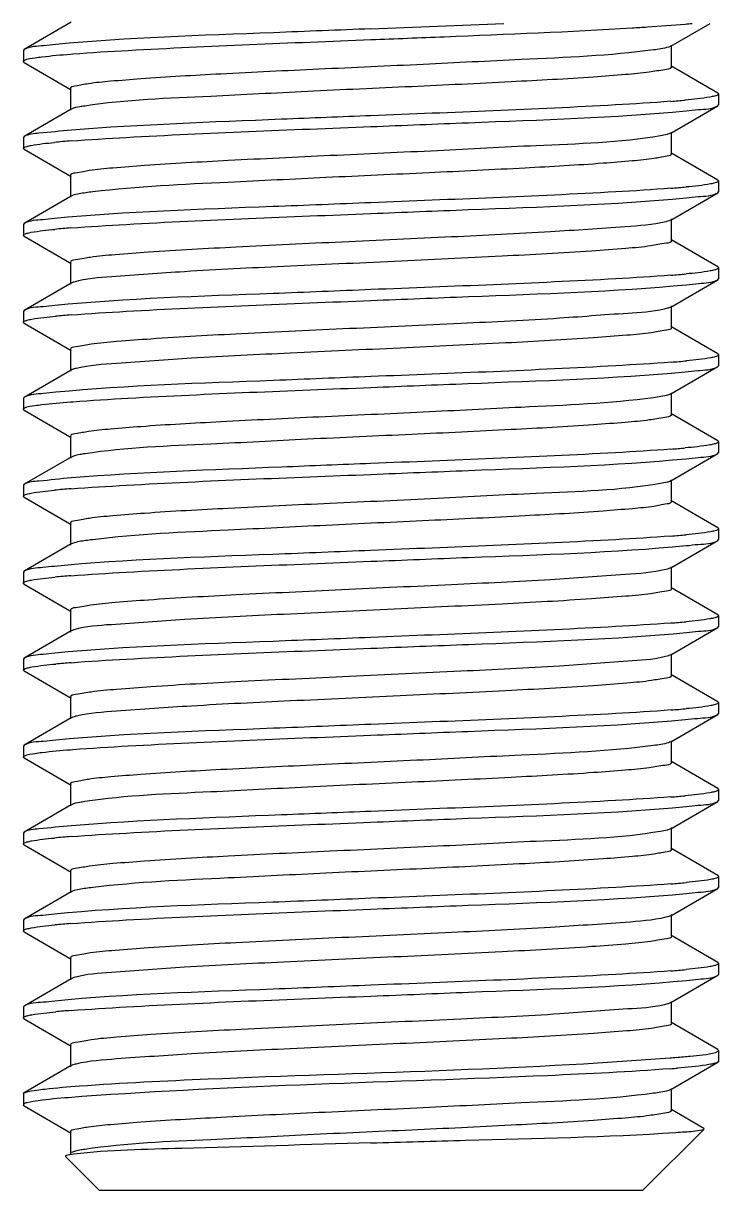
# Model space of a CAD drawing. Extents: x 4995099 to 5303443, y 4627657 to 4889583.
# Drawn here: x 5045908 to 5046086, y 4772511 to 4772809.6 of the extents above; entities that cross this region are included whole.
import ezdxf

# ---------------------------------------------------------------- set-up
doc = ezdxf.new("R2010")
doc.units = 0
doc.header["$LTSCALE"] = 1000
doc.header["$MEASUREMENT"] = 0
doc.layers.get('0').update_dxf_attribs({"color": 4, "linetype": 'CONTINUOUS'})

msp = doc.modelspace()

# ---------------------------------------------------------------- linework, layer by layer
at = {"linetype": 'Continuous'}
for p, q in [((5045920.33, 4772809.9), (5045908.26, 4772802.91)), ((5046073.72, 4772803.78), (5046083.81, 4772809.62)), ((5045908.26, 4772802.91), (5045908.05, 4772802.67)), ((5045908.05, 4772802.67), (5045908.05, 4772799.89)), ((5046073.96, 4772798.5), (5046073.96, 4772804.06)), ((5045908.26, 4772799.64), (5045908.05, 4772799.89)), ((5045908.26, 4772799.64), (5045920.33, 4772792.65)), ((5045920.1, 4772801.75), (5045920.73, 4772801.8)), ((5046085.79, 4772791.79), (5046073.72, 4772798.78)), ((5045920.09, 4772792.94), (5045920.09, 4772787.37)), ((5046085.79, 4772791.79), (5046086, 4772791.54)), ((5046086, 4772791.55), (5046086, 4772788.76)), ((5045920.33, 4772787.66), (5045908.26, 4772780.67)), ((5046073.72, 4772781.53), (5046085.79, 4772788.52)), ((5046085.79, 4772788.52), (5046086, 4772788.77)), ((5046073.96, 4772776.25), (5046073.96, 4772781.81)), ((5045908.26, 4772780.67), (5045908.05, 4772780.42)), ((5045908.05, 4772780.42), (5045908.05, 4772777.64)), ((5045908.26, 4772777.4), (5045908.05, 4772777.64)), ((5045908.26, 4772777.4), (5045920.33, 4772770.41)), ((5046085.79, 4772769.54), (5046073.72, 4772776.53)), ((5045920.09, 4772770.69), (5045920.09, 4772765.13)), ((5046085.79, 4772769.54), (5046086, 4772769.3)), ((5046086, 4772769.3), (5046086, 4772766.52)), ((5046073.72, 4772759.29), (5046085.79, 4772766.28)), ((5046085.79, 4772766.28), (5046086, 4772766.52)), ((5045920.33, 4772765.41), (5045908.26, 4772758.42)), ((5045920.67, 4772765.57), (5045920.33, 4772765.41)), ((5045908.26, 4772758.42), (5045908.05, 4772758.18)), ((5045908.05, 4772758.18), (5045908.05, 4772755.4)), ((5046073.96, 4772754.01), (5046073.96, 4772759.57)), ((5045908.26, 4772755.16), (5045908.05, 4772755.4)), ((5045908.26, 4772755.16), (5045920.33, 4772748.17)), ((5046085.79, 4772747.3), (5046073.72, 4772754.29)), ((5045920.09, 4772748.45), (5045920.09, 4772742.89)), ((5046085.79, 4772747.3), (5046086, 4772747.06)), ((5046086, 4772747.06), (5046086, 4772744.28)), ((5045920.33, 4772743.17), (5045908.26, 4772736.18)), ((5046073.72, 4772737.04), (5046085.79, 4772744.03)), ((5046085.79, 4772744.03), (5046086, 4772744.28)), ((5046073.72, 4772737.04), (5046073.28, 4772736.85)), ((5046073.96, 4772731.77), (5046073.96, 4772737.33)), ((5045908.26, 4772736.18), (5045908.05, 4772735.94)), ((5045908.05, 4772735.94), (5045908.05, 4772733.16)), ((5045908.26, 4772732.91), (5045908.05, 4772733.16)), ((5045908.26, 4772732.91), (5045920.33, 4772725.92)), ((5046085.79, 4772725.06), (5046073.72, 4772732.05)), ((5045920.09, 4772726.2), (5045920.09, 4772720.64)), ((5046085.79, 4772725.06), (5046086, 4772724.82)), ((5046086, 4772724.81), (5046086, 4772722.03)), ((5046073.72, 4772714.8), (5046085.79, 4772721.79)), ((5046085.79, 4772721.79), (5046086, 4772722.03)), ((5045920.33, 4772720.92), (5045908.26, 4772713.94)), ((5045908.26, 4772713.94), (5045908.05, 4772713.69)), ((5045908.05, 4772713.69), (5045908.05, 4772710.91)), ((5045920.1, 4772712.78), (5045920.73, 4772712.82)), ((5046073.96, 4772709.52), (5046073.96, 4772715.08)), ((5045908.26, 4772710.67), (5045908.05, 4772710.91)), ((5045908.26, 4772710.67), (5045920.33, 4772703.68)), ((5046085.79, 4772702.81), (5046073.72, 4772709.8)), ((5045920.09, 4772703.96), (5045920.09, 4772698.4)), ((5046085.79, 4772702.81), (5046086, 4772702.57)), ((5046086, 4772702.57), (5046086, 4772699.79)), ((5045920.33, 4772698.68), (5045908.26, 4772691.69)), ((5046073.72, 4772692.56), (5046085.79, 4772699.55)), ((5046085.79, 4772699.55), (5046086, 4772699.79)), ((5045908.26, 4772691.69), (5045908.05, 4772691.45)), ((5046073.96, 4772687.28), (5046073.96, 4772692.84)), ((5045908.05, 4772691.45), (5045908.05, 4772688.67)), ((5045908.26, 4772688.42), (5045908.05, 4772688.67)), ((5045908.26, 4772688.42), (5045920.33, 4772681.44)), ((5046085.79, 4772680.57), (5046073.72, 4772687.56)), ((5045920.09, 4772681.72), (5045920.09, 4772676.16)), ((5046085.79, 4772680.57), (5046086, 4772680.33)), ((5046086, 4772680.33), (5046086, 4772677.55)), ((5045920.67, 4772676.59), (5045920.33, 4772676.44)), ((5046073.72, 4772670.31), (5046085.79, 4772677.3)), ((5046085.79, 4772677.3), (5046086, 4772677.54)), ((5045920.33, 4772676.44), (5045908.26, 4772669.45)), ((5046073.96, 4772665.03), (5046073.96, 4772670.59)), ((5045908.26, 4772669.45), (5045908.05, 4772669.2)), ((5045908.05, 4772669.2), (5045908.05, 4772666.42)), ((5045908.26, 4772666.18), (5045908.05, 4772666.42)), ((5045908.26, 4772666.18), (5045920.33, 4772659.19)), ((5046085.79, 4772658.33), (5046073.72, 4772665.32)), ((5045920.09, 4772659.47), (5045920.09, 4772653.91)), ((5046085.79, 4772658.33), (5046086, 4772658.08)), ((5046086, 4772658.08), (5046086, 4772655.3)), ((5045920.33, 4772654.19), (5045908.26, 4772647.2)), ((5046073.72, 4772648.07), (5046085.79, 4772655.06)), ((5046085.79, 4772655.06), (5046086, 4772655.3)), ((5045908.26, 4772647.2), (5045908.05, 4772646.96)), ((5045908.05, 4772646.96), (5045908.05, 4772644.18)), ((5046073.72, 4772648.07), (5046073.28, 4772647.88)), ((5046073.96, 4772642.79), (5046073.96, 4772648.35)), ((5045908.26, 4772643.94), (5045908.05, 4772644.18)), ((5045908.26, 4772643.94), (5045920.33, 4772636.95)), ((5046085.79, 4772636.08), (5046073.72, 4772643.07)), ((5045920.09, 4772637.23), (5045920.09, 4772631.67)), ((5046085.79, 4772636.08), (5046086, 4772635.84)), ((5046086, 4772635.84), (5046086, 4772633.06)), ((5045920.33, 4772631.95), (5045908.26, 4772624.96)), ((5046073.72, 4772625.83), (5046085.79, 4772632.82)), ((5046085.79, 4772632.82), (5046086, 4772633.06)), ((5046073.96, 4772620.55), (5046073.96, 4772626.11)), ((5045908.26, 4772624.96), (5045908.05, 4772624.72)), ((5045908.05, 4772624.72), (5045908.05, 4772621.94)), ((5045920.1, 4772623.8), (5045920.73, 4772623.85)), ((5045908.26, 4772621.69), (5045908.05, 4772621.94)), ((5045908.26, 4772621.69), (5045920.33, 4772614.7)), ((5046085.79, 4772613.84), (5046073.72, 4772620.83)), ((5045920.09, 4772614.99), (5045920.09, 4772609.42)), ((5046085.79, 4772613.84), (5046086, 4772613.59)), ((5046086, 4772613.6), (5046086, 4772610.81)), ((5045920.33, 4772609.71), (5045908.26, 4772602.72)), ((5046073.72, 4772603.58), (5046085.79, 4772610.57)), ((5046085.79, 4772610.57), (5046086, 4772610.82)), ((5045908.26, 4772602.72), (5045908.05, 4772602.47)), ((5045908.05, 4772602.47), (5045908.05, 4772599.69)), ((5046073.96, 4772598.3), (5046073.96, 4772603.86)), ((5045908.26, 4772599.45), (5045908.05, 4772599.69)), ((5045908.26, 4772599.45), (5045920.33, 4772592.46)), ((5046085.79, 4772591.6), (5046073.72, 4772598.58)), ((5045920.09, 4772592.74), (5045920.09, 4772587.18)), ((5046085.79, 4772591.6), (5046086, 4772591.35)), ((5046086, 4772591.35), (5046086, 4772588.57)), ((5045920.33, 4772587.46), (5045908.26, 4772580.47)), ((5045920.67, 4772587.62), (5045920.33, 4772587.46)), ((5046073.72, 4772581.34), (5046085.79, 4772588.33)), ((5046085.79, 4772588.33), (5046086, 4772588.57)), ((5046073.96, 4772576.06), (5046073.96, 4772581.62)), ((5045908.26, 4772580.47), (5045908.05, 4772580.23)), ((5045908.05, 4772580.23), (5045908.05, 4772577.45)), ((5045908.26, 4772577.21), (5045908.05, 4772577.45)), ((5045908.26, 4772577.21), (5045920.33, 4772570.22)), ((5046085.79, 4772569.35), (5046073.72, 4772576.34)), ((5045920.09, 4772570.5), (5045920.09, 4772564.94)), ((5046085.79, 4772569.35), (5046086, 4772569.11)), ((5046086, 4772569.11), (5046086, 4772566.33)), ((5046073.72, 4772559.09), (5046085.79, 4772566.08)), ((5046085.79, 4772566.08), (5046086, 4772566.33)), ((5045920.33, 4772565.22), (5045908.26, 4772558.23)), ((5045908.26, 4772558.23), (5045908.05, 4772557.99)), ((5045908.05, 4772557.99), (5045908.05, 4772555.21)), ((5046073.72, 4772559.09), (5046073.28, 4772558.9)), ((5046073.96, 4772553.82), (5046073.96, 4772559.38)), ((5045908.26, 4772554.96), (5045908.05, 4772555.21)), ((5045908.26, 4772554.96), (5045920.33, 4772547.97)), ((5046085.79, 4772547.11), (5046073.72, 4772554.1)), ((5045920.09, 4772548.25), (5045920.09, 4772542.69)), ((5046085.18, 4772546.38), (5046085.5, 4772546.49)), ((5046086, 4772546.86), (5046085.79, 4772547.11)), ((5046086, 4772546.86), (5046086, 4772544.08)), ((5045920.33, 4772542.98), (5045908.26, 4772535.99)), ((5046073.72, 4772536.85), (5046085.79, 4772543.84)), ((5046086, 4772544.08), (5046085.79, 4772543.84)), ((5046073.96, 4772531.57), (5046073.96, 4772537.13)), ((5045908.05, 4772535.74), (5045908.26, 4772535.99)), ((5045908.05, 4772535.74), (5045908.05, 4772532.96)), ((5045908.26, 4772532.72), (5045908.05, 4772532.96)), ((5045908.26, 4772532.72), (5045920.33, 4772525.73)), ((5046082.24, 4772526.92), (5046073.72, 4772531.85)), ((5045920.09, 4772526.01), (5045920.09, 4772520.45)), ((5046066.54, 4772511), (5046082.3, 4772526.76)), ((5046082.3, 4772526.76), (5046082.24, 4772526.92)), ((5045918.87, 4772519.88), (5045918.8, 4772519.71)), ((5045927.51, 4772511), (5045918.8, 4772519.71)), ((5045920.95, 4772520.3), (5045919.84, 4772520.14)), ((5046066.54, 4772511), (5045927.51, 4772511))]:
    msp.add_line(p, q, dxfattribs=at)
for centre, radius, start, end in [((5045589.06, 4783217.56), 10417.32, 272.244383, 272.431717), ((5046062.23, 4772973.58), 164.84, 275.2933, 275.9146), ((5046053.69, 4773047.29), 258.41, 274.4595, 275.2732), ((5045939.17, 4772536.21), 244.05, 94.4466, 95.4486), ((5046054.19, 4773018.98), 252.32, 274.4571, 275.3431), ((5045939.31, 4772512.17), 245.85, 94.4521, 95.4224), ((5046054.14, 4772997.32), 252.9, 274.4572, 275.3373), ((5046071.6, 4772741.71), 5.14, 287.9093, 289.0439), ((5045939.81, 4772484.06), 251.73, 94.4567, 95.3502), ((5045924.31, 4772709.71), 11.95, 103.4604, 104.3304), ((5046054.43, 4772971.73), 249.54, 274.4562, 275.3757), ((5046053.69, 4772958.32), 258.41, 274.4595, 275.2732), ((5045939.17, 4772447.23), 244.05, 94.4466, 95.4486), ((5046054.19, 4772930.01), 252.32, 274.4571, 275.3431), ((5045939.31, 4772423.19), 245.85, 94.4521, 95.4224), ((5046054.14, 4772908.35), 252.9, 274.4572, 275.3373), ((5046071.6, 4772652.74), 5.14, 287.9093, 289.0439), ((5045939.81, 4772395.08), 251.73, 94.4567, 95.3502), ((5045924.31, 4772620.74), 11.95, 103.4604, 104.3304), ((5046054.43, 4772882.75), 249.54, 274.4562, 275.3757), ((5046053.69, 4772869.34), 258.41, 274.4595, 275.2732), ((5045939.17, 4772358.26), 244.05, 94.4466, 95.4486), ((5046054.19, 4772841.03), 252.32, 274.4571, 275.3431), ((5045939.31, 4772334.22), 245.85, 94.4521, 95.4224), ((5046054.14, 4772819.37), 252.9, 274.4572, 275.3373), ((5046071.6, 4772563.76), 5.14, 287.9093, 289.0439), ((5045939.81, 4772306.11), 251.73, 94.4567, 95.3502), ((5045924.31, 4772531.76), 11.95, 103.4604, 104.3304), ((5046049.4, 4772855.15), 311.12, 274.453, 274.76), ((5046050.01, 4772844.8), 303.53, 274.4686, 274.814)]:
    msp.add_arc(centre, radius, start, end, dxfattribs=at)
for points, knots in [([(5045997.02, 4772808.23), (5045988.72, 4772807.9), (5045961.81, 4772806.75), (5045934.87, 4772805.96), (5045916.34, 4772804.21)], [0, 0, 0, 0, 0.308784, 1, 1, 1, 1]), ([(5045997.02, 4772805.45), (5046003.28, 4772805.7), (5046025.56, 4772806.59), (5046047.85, 4772807.49), (5046063.87, 4772808.46)], [0, 0, 0, 0, 0.280557, 1, 1, 1, 1]), ([(5046063.87, 4772808.46), (5046065.17, 4772808.54), (5046069.7, 4772808.82), (5046074.22, 4772809.14), (5046077.43, 4772809.44)], [0, 0, 0, 0, 0.288917, 1, 1, 1, 1]), ([(5045920.73, 4772801.8), (5045925.45, 4772802.16), (5045950.87, 4772803.69), (5045976.32, 4772804.62), (5045997.02, 4772805.45)], [0, 0, 0, 0, 0.186017, 1, 1, 1, 1]), ([(5045916.34, 4772804.21), (5045915.3, 4772804.11), (5045912.64, 4772803.73), (5045909.73, 4772803.76), (5045908.26, 4772802.91)], [0, 0, 0, 0, 0.379378, 1, 1, 1, 1]), ([(5046069.32, 4772802.82), (5046058.12, 4772801.31), (5046038.4, 4772800.55), (5046009.86, 4772799.05), (5045984.19, 4772797.92), (5045960.14, 4772796.75), (5045942.25, 4772795.77), (5045931.17, 4772794.86), (5045925.2, 4772794.34), (5045922.37, 4772793.7), (5045920.09, 4772793.38), (5045920.09, 4772792.94)], [0, 0, 0, 0, 0.226556, 0.394464, 0.573122, 0.741029, 0.877994, 0.929534, 0.967621, 0.99116, 1, 1, 1, 1]), ([(5046073.72, 4772803.78), (5046073.53, 4772803.67), (5046072.1, 4772803.17), (5046070.6, 4772802.99), (5046069.32, 4772802.82)], [0, 0, 0, 0, 0.140461, 1, 1, 1, 1]), ([(5045908.05, 4772799.89), (5045908.05, 4772799.99), (5045909.09, 4772800.74), (5045910.14, 4772800.67), (5045911.12, 4772800.82)], [0, 0, 0, 0, 0.092798, 1, 1, 1, 1]), ([(5045911.12, 4772800.82), (5045911.68, 4772800.91), (5045914.67, 4772801.3), (5045917.67, 4772801.56), (5045920.1, 4772801.75)], [0, 0, 0, 0, 0.190958, 1, 1, 1, 1]), ([(5046073.9, 4772798.36), (5046073.52, 4772797.9), (5046071.36, 4772797.66), (5046067.61, 4772796.94), (5046061.43, 4772796.45), (5046049.7, 4772795.53), (5046031.43, 4772794.56), (5046007.02, 4772793.37), (5045981.38, 4772792.26), (5045953.5, 4772790.73), (5045934.42, 4772790.08), (5045923.76, 4772788.47)], [0, 0, 0, 0, 0.011937, 0.038615, 0.07957, 0.133598, 0.274096, 0.443272, 0.620779, 0.785256, 1, 1, 1, 1]), ([(5046073.96, 4772798.5), (5046073.96, 4772798.47), (5046073.95, 4772798.42), (5046073.92, 4772798.38), (5046073.9, 4772798.36)], [0, 0, 0, 0, 0.463467, 1, 1, 1, 1]), ([(5046084.95, 4772791), (5046084.55, 4772790.9), (5046082.07, 4772790.41), (5046079.54, 4772790.17), (5046077.43, 4772789.98)], [0, 0, 0, 0, 0.163149, 1, 1, 1, 1]), ([(5046086, 4772791.54), (5046086, 4772791.42), (5046085.57, 4772791.16), (5046085.22, 4772791.07), (5046084.95, 4772791)], [0, 0, 0, 0, 0.312916, 1, 1, 1, 1]), ([(5045923.76, 4772788.47), (5045923.35, 4772788.41), (5045922.2, 4772788.2), (5045920.99, 4772788.04), (5045920.34, 4772787.66)], [0, 0, 0, 0, 0.353551, 1, 1, 1, 1]), ([(5046073.78, 4772789.67), (5046069.06, 4772789.3), (5046043.49, 4772787.75), (5046017.89, 4772786.81), (5045997.02, 4772785.98)], [0, 0, 0, 0, 0.184619, 1, 1, 1, 1]), ([(5045997.02, 4772783.2), (5046005.33, 4772783.53), (5046032.22, 4772784.68), (5046059.16, 4772785.48), (5046077.69, 4772787.22)], [0, 0, 0, 0, 0.308711, 1, 1, 1, 1]), ([(5046077.69, 4772787.22), (5046078.72, 4772787.32), (5046081.4, 4772787.7), (5046084.32, 4772787.67), (5046085.79, 4772788.52)], [0, 0, 0, 0, 0.379419, 1, 1, 1, 1]), ([(5045997.02, 4772785.98), (5045989.41, 4772785.68), (5045963.85, 4772784.63), (5045938.27, 4772783.71), (5045920.36, 4772782.31)], [0, 0, 0, 0, 0.297814, 1, 1, 1, 1]), ([(5045920.36, 4772782.31), (5045917.58, 4772782.09), (5045913.64, 4772781.54), (5045909.38, 4772781.31), (5045908.26, 4772780.67)], [0, 0, 0, 0, 0.683777, 1, 1, 1, 1]), ([(5045920.24, 4772779.52), (5045924.96, 4772779.89), (5045950.54, 4772781.44), (5045976.15, 4772782.37), (5045997.02, 4772783.2)], [0, 0, 0, 0, 0.184504, 1, 1, 1, 1]), ([(5046073.72, 4772781.53), (5046073.43, 4772781.37), (5046072.56, 4772781.12), (5046071.69, 4772780.95), (5046071.14, 4772780.85)], [0, 0, 0, 0, 0.374139, 1, 1, 1, 1]), ([(5045908.05, 4772777.64), (5045908.05, 4772777.76), (5045908.41, 4772778), (5045908.72, 4772778.08), (5045908.96, 4772778.15)], [0, 0, 0, 0, 0.319044, 1, 1, 1, 1]), ([(5045908.96, 4772778.15), (5045909.32, 4772778.25), (5045911.65, 4772778.73), (5045914.01, 4772778.96), (5045915.99, 4772779.15)], [0, 0, 0, 0, 0.160861, 1, 1, 1, 1]), ([(5046071.14, 4772780.85), (5046060.65, 4772779.05), (5046041.48, 4772778.55), (5046013.33, 4772776.94), (5045987.04, 4772775.82), (5045962.1, 4772774.6), (5045943.4, 4772773.6), (5045931.78, 4772772.67), (5045925.48, 4772772.15), (5045922.51, 4772771.47), (5045920.09, 4772771.15), (5045920.09, 4772770.69)], [0, 0, 0, 0, 0.210773, 0.377666, 0.558838, 0.731273, 0.873076, 0.926648, 0.966309, 0.990838, 1, 1, 1, 1]), ([(5046073.96, 4772776.25), (5046073.96, 4772775.82), (5046071.75, 4772775.49), (5046068.98, 4772774.87), (5046063.18, 4772774.35), (5046052.37, 4772773.46), (5046034.88, 4772772.49), (5046011.29, 4772771.33), (5045985.95, 4772770.21), (5045957.27, 4772768.74), (5045937.32, 4772767.9), (5045925.8, 4772766.5)], [0, 0, 0, 0, 0.008683, 0.031763, 0.069103, 0.119686, 0.254361, 0.420111, 0.597552, 0.765912, 1, 1, 1, 1]), ([(5046086, 4772769.3), (5046086, 4772769.19), (5046085.63, 4772768.94), (5046085.32, 4772768.86), (5046085.09, 4772768.79)], [0, 0, 0, 0, 0.318137, 1, 1, 1, 1]), ([(5045925.8, 4772766.5), (5045925.21, 4772766.43), (5045923.5, 4772766.19), (5045921.74, 4772765.97), (5045920.67, 4772765.57)], [0, 0, 0, 0, 0.341642, 1, 1, 1, 1]), ([(5046073.8, 4772767.43), (5046069.09, 4772767.05), (5046043.51, 4772765.51), (5046017.9, 4772764.57), (5045997.02, 4772763.74)], [0, 0, 0, 0, 0.184538, 1, 1, 1, 1]), ([(5046077.67, 4772764.98), (5046078.71, 4772765.07), (5046081.39, 4772765.45), (5046084.32, 4772765.42), (5046085.79, 4772766.28)], [0, 0, 0, 0, 0.379512, 1, 1, 1, 1]), ([(5046085.09, 4772768.79), (5046084.71, 4772768.69), (5046082.26, 4772768.19), (5046079.77, 4772767.96), (5046077.69, 4772767.76)], [0, 0, 0, 0, 0.159502, 1, 1, 1, 1]), ([(5045997.02, 4772763.74), (5045988.65, 4772763.41), (5045961.63, 4772762.25), (5045934.57, 4772761.48), (5045915.99, 4772759.69)], [0, 0, 0, 0, 0.309919, 1, 1, 1, 1]), ([(5045997.02, 4772760.96), (5046005.33, 4772761.29), (5046032.21, 4772762.44), (5046059.14, 4772763.23), (5046077.67, 4772764.98)], [0, 0, 0, 0, 0.308641, 1, 1, 1, 1]), ([(5045920.23, 4772757.27), (5045924.94, 4772757.64), (5045950.53, 4772759.19), (5045976.14, 4772760.13), (5045997.02, 4772760.96)], [0, 0, 0, 0, 0.184493, 1, 1, 1, 1]), ([(5045915.99, 4772759.69), (5045915.01, 4772759.59), (5045912.45, 4772759.23), (5045909.67, 4772759.24), (5045908.26, 4772758.42)], [0, 0, 0, 0, 0.378482, 1, 1, 1, 1]), ([(5046072.52, 4772758.88), (5046069.12, 4772758.07), (5046059.19, 4772757.38), (5046040.94, 4772756.06), (5046016.73, 4772754.92), (5045989.9, 4772753.69), (5045964.08, 4772752.46), (5045944.59, 4772751.44), (5045932.4, 4772750.47), (5045925.77, 4772749.95), (5045922.64, 4772749.24), (5045920.09, 4772748.93), (5045920.09, 4772748.45)], [0, 0, 0, 0, 0.068576, 0.194029, 0.359725, 0.543506, 0.720761, 0.867753, 0.923531, 0.964877, 0.99049, 1, 1, 1, 1]), ([(5046073.72, 4772759.29), (5046073.57, 4772759.2), (5046073.17, 4772759.05), (5046072.76, 4772758.94), (5046072.52, 4772758.88)], [0, 0, 0, 0, 0.406881, 1, 1, 1, 1]), ([(5045908.05, 4772755.4), (5045908.05, 4772755.51), (5045908.42, 4772755.76), (5045908.73, 4772755.84), (5045908.96, 4772755.91)], [0, 0, 0, 0, 0.318595, 1, 1, 1, 1]), ([(5045908.96, 4772755.91), (5045909.33, 4772756.01), (5045911.69, 4772756.49), (5045914.08, 4772756.72), (5045916.08, 4772756.91)], [0, 0, 0, 0, 0.160696, 1, 1, 1, 1]), ([(5046073.96, 4772754.01), (5046073.96, 4772753.51), (5046071.34, 4772753.21), (5046068.13, 4772752.49), (5046061.34, 4772751.96), (5046048.87, 4772750.98), (5046028.97, 4772749.94), (5046002.73, 4772748.71), (5045975.64, 4772747.44), (5045951.46, 4772746.35), (5045933.67, 4772744.91), (5045924.1, 4772744.36), (5045921.01, 4772743.44)], [0, 0, 0, 0, 0.009703, 0.035887, 0.07813, 0.135078, 0.284815, 0.464601, 0.649729, 0.81476, 0.937049, 1, 1, 1, 1]), ([(5046084.98, 4772746.52), (5046084.59, 4772746.42), (5046082.17, 4772745.94), (5046079.72, 4772745.71), (5046077.67, 4772745.51)], [0, 0, 0, 0, 0.163341, 1, 1, 1, 1]), ([(5046086, 4772747.06), (5046086, 4772746.93), (5046085.58, 4772746.68), (5046085.24, 4772746.59), (5046084.98, 4772746.52)], [0, 0, 0, 0, 0.314295, 1, 1, 1, 1]), ([(5045921.01, 4772743.44), (5045920.88, 4772743.4), (5045920.65, 4772743.32), (5045920.42, 4772743.22), (5045920.33, 4772743.17)], [0, 0, 0, 0, 0.569522, 1, 1, 1, 1]), ([(5046073.8, 4772745.18), (5046069.09, 4772744.81), (5046043.51, 4772743.26), (5046017.9, 4772742.33), (5045997.02, 4772741.5)], [0, 0, 0, 0, 0.184553, 1, 1, 1, 1]), ([(5045997.02, 4772738.72), (5046005.35, 4772739.05), (5046032.28, 4772740.2), (5046059.26, 4772740.99), (5046077.8, 4772742.75)], [0, 0, 0, 0, 0.309073, 1, 1, 1, 1]), ([(5046077.8, 4772742.75), (5046078.82, 4772742.84), (5046081.46, 4772743.21), (5046084.34, 4772743.19), (5046085.79, 4772744.03)], [0, 0, 0, 0, 0.379133, 1, 1, 1, 1]), ([(5045997.02, 4772741.5), (5045988.67, 4772741.16), (5045961.68, 4772740.01), (5045934.65, 4772739.23), (5045916.08, 4772737.45)], [0, 0, 0, 0, 0.309586, 1, 1, 1, 1]), ([(5045916.08, 4772737.45), (5045915.09, 4772737.36), (5045912.5, 4772736.99), (5045909.68, 4772737), (5045908.26, 4772736.18)], [0, 0, 0, 0, 0.378727, 1, 1, 1, 1]), ([(5046073.18, 4772736.82), (5046070.2, 4772735.86), (5046060.75, 4772735.36), (5046043.12, 4772733.88), (5046018.95, 4772732.8), (5045991.79, 4772731.52), (5045965.41, 4772730.29), (5045945.38, 4772729.24), (5045932.81, 4772728.26), (5045925.96, 4772727.73), (5045922.74, 4772727), (5045920.09, 4772726.7), (5045920.09, 4772726.2)], [0, 0, 0, 0, 0.061098, 0.182334, 0.347135, 0.532706, 0.713328, 0.863975, 0.921317, 0.963856, 0.990226, 1, 1, 1, 1]), ([(5045920.25, 4772735.03), (5045924.96, 4772735.4), (5045950.54, 4772736.95), (5045976.15, 4772737.89), (5045997.02, 4772738.72)], [0, 0, 0, 0, 0.184541, 1, 1, 1, 1]), ([(5045908.05, 4772733.16), (5045908.05, 4772733.28), (5045908.45, 4772733.53), (5045908.78, 4772733.62), (5045909.04, 4772733.68)], [0, 0, 0, 0, 0.315177, 1, 1, 1, 1]), ([(5045909.04, 4772733.68), (5045909.42, 4772733.79), (5045911.83, 4772734.27), (5045914.29, 4772734.5), (5045916.34, 4772734.7)], [0, 0, 0, 0, 0.16229, 1, 1, 1, 1]), ([(5046073.96, 4772731.77), (5046073.96, 4772731.28), (5046071.4, 4772730.97), (5046068.28, 4772730.27), (5046061.65, 4772729.74), (5046049.46, 4772728.78), (5046029.96, 4772727.75), (5046004.14, 4772726.53), (5045977.3, 4772725.29), (5045953.09, 4772724.16), (5045934.84, 4772722.83), (5045924.92, 4772722.14), (5045921.53, 4772721.33)], [0, 0, 0, 0, 0.009517, 0.035128, 0.076492, 0.132277, 0.279305, 0.456588, 0.640385, 0.806077, 0.931494, 1, 1, 1, 1]), ([(5046085.11, 4772724.31), (5046084.74, 4772724.21), (5046082.32, 4772723.71), (5046079.87, 4772723.48), (5046077.8, 4772723.28)], [0, 0, 0, 0, 0.159053, 1, 1, 1, 1]), ([(5046086, 4772724.82), (5046086, 4772724.7), (5046085.65, 4772724.46), (5046085.34, 4772724.38), (5046085.11, 4772724.31)], [0, 0, 0, 0, 0.319254, 1, 1, 1, 1]), ([(5046073.81, 4772722.94), (5046069.1, 4772722.57), (5046043.52, 4772721.02), (5046017.91, 4772720.08), (5045997.02, 4772719.25)], [0, 0, 0, 0, 0.184509, 1, 1, 1, 1]), ([(5046077.43, 4772720.47), (5046078.5, 4772720.57), (5046081.26, 4772720.95), (5046084.27, 4772720.91), (5046085.79, 4772721.79)], [0, 0, 0, 0, 0.380051, 1, 1, 1, 1]), ([(5045997.02, 4772719.25), (5045988.72, 4772718.92), (5045961.81, 4772717.78), (5045934.87, 4772716.98), (5045916.34, 4772715.23)], [0, 0, 0, 0, 0.308784, 1, 1, 1, 1]), ([(5045921.35, 4772721.28), (5045921.15, 4772721.23), (5045920.8, 4772721.13), (5045920.46, 4772721), (5045920.33, 4772720.92)], [0, 0, 0, 0, 0.585672, 1, 1, 1, 1]), ([(5045997.02, 4772716.47), (5046005.28, 4772716.8), (5046032.09, 4772717.94), (5046058.94, 4772718.75), (5046077.43, 4772720.47)], [0, 0, 0, 0, 0.307895, 1, 1, 1, 1]), ([(5045920.73, 4772712.82), (5045925.45, 4772713.19), (5045950.87, 4772714.71), (5045976.32, 4772715.65), (5045997.02, 4772716.47)], [0, 0, 0, 0, 0.186017, 1, 1, 1, 1]), ([(5045916.34, 4772715.23), (5045915.3, 4772715.13), (5045912.64, 4772714.76), (5045909.73, 4772714.79), (5045908.26, 4772713.94)], [0, 0, 0, 0, 0.379378, 1, 1, 1, 1]), ([(5045911.12, 4772711.84), (5045911.68, 4772711.93), (5045914.67, 4772712.33), (5045917.67, 4772712.58), (5045920.1, 4772712.78)], [0, 0, 0, 0, 0.190958, 1, 1, 1, 1]), ([(5046069.32, 4772713.85), (5046058.12, 4772712.34), (5046038.4, 4772711.58), (5046009.86, 4772710.08), (5045984.19, 4772708.95), (5045960.14, 4772707.77), (5045942.25, 4772706.79), (5045931.17, 4772705.88), (5045925.2, 4772705.37), (5045922.37, 4772704.73), (5045920.09, 4772704.4), (5045920.09, 4772703.96)], [0, 0, 0, 0, 0.226556, 0.394464, 0.573122, 0.741029, 0.877994, 0.929534, 0.967621, 0.99116, 1, 1, 1, 1]), ([(5046073.72, 4772714.8), (5046073.53, 4772714.7), (5046072.1, 4772714.2), (5046070.6, 4772714.02), (5046069.32, 4772713.85)], [0, 0, 0, 0, 0.140461, 1, 1, 1, 1]), ([(5045908.05, 4772710.91), (5045908.05, 4772711.01), (5045909.09, 4772711.76), (5045910.14, 4772711.69), (5045911.12, 4772711.84)], [0, 0, 0, 0, 0.092798, 1, 1, 1, 1]), ([(5046073.9, 4772709.38), (5046073.52, 4772708.93), (5046071.36, 4772708.68), (5046067.61, 4772707.97), (5046061.43, 4772707.47), (5046049.7, 4772706.56), (5046031.43, 4772705.58), (5046007.02, 4772704.4), (5045981.38, 4772703.29), (5045953.5, 4772701.76), (5045934.42, 4772701.11), (5045923.76, 4772699.5)], [0, 0, 0, 0, 0.011937, 0.038615, 0.07957, 0.133598, 0.274096, 0.443272, 0.620779, 0.785256, 1, 1, 1, 1]), ([(5046073.96, 4772709.52), (5046073.96, 4772709.5), (5046073.95, 4772709.45), (5046073.92, 4772709.4), (5046073.9, 4772709.38)], [0, 0, 0, 0, 0.463467, 1, 1, 1, 1]), ([(5046073.78, 4772700.69), (5046069.06, 4772700.32), (5046043.49, 4772698.78), (5046017.89, 4772697.84), (5045997.02, 4772697.01)], [0, 0, 0, 0, 0.184619, 1, 1, 1, 1]), ([(5046084.95, 4772702.03), (5046084.55, 4772701.92), (5046082.07, 4772701.44), (5046079.54, 4772701.2), (5046077.43, 4772701)], [0, 0, 0, 0, 0.163149, 1, 1, 1, 1]), ([(5046086, 4772702.57), (5046086, 4772702.44), (5046085.57, 4772702.18), (5046085.22, 4772702.1), (5046084.95, 4772702.03)], [0, 0, 0, 0, 0.312916, 1, 1, 1, 1]), ([(5045923.76, 4772699.5), (5045923.35, 4772699.44), (5045922.2, 4772699.23), (5045920.99, 4772699.06), (5045920.34, 4772698.68)], [0, 0, 0, 0, 0.353551, 1, 1, 1, 1]), ([(5045997.02, 4772694.23), (5046005.33, 4772694.56), (5046032.22, 4772695.71), (5046059.16, 4772696.5), (5046077.69, 4772698.25)], [0, 0, 0, 0, 0.308711, 1, 1, 1, 1]), ([(5046077.69, 4772698.25), (5046078.72, 4772698.34), (5046081.4, 4772698.72), (5046084.32, 4772698.69), (5046085.79, 4772699.55)], [0, 0, 0, 0, 0.379419, 1, 1, 1, 1]), ([(5045997.02, 4772697.01), (5045989.41, 4772696.71), (5045963.85, 4772695.65), (5045938.27, 4772694.74), (5045920.36, 4772693.33)], [0, 0, 0, 0, 0.297814, 1, 1, 1, 1]), ([(5045920.36, 4772693.33), (5045917.58, 4772693.12), (5045913.64, 4772692.57), (5045909.38, 4772692.34), (5045908.26, 4772691.69)], [0, 0, 0, 0, 0.683777, 1, 1, 1, 1]), ([(5046071.14, 4772691.88), (5046060.65, 4772690.08), (5046041.48, 4772689.58), (5046013.33, 4772687.97), (5045987.04, 4772686.84), (5045962.1, 4772685.63), (5045943.4, 4772684.63), (5045931.78, 4772683.69), (5045925.48, 4772683.17), (5045922.51, 4772682.5), (5045920.09, 4772682.18), (5045920.09, 4772681.72)], [0, 0, 0, 0, 0.210773, 0.377666, 0.558838, 0.731273, 0.873076, 0.926648, 0.966309, 0.990838, 1, 1, 1, 1]), ([(5045920.24, 4772690.54), (5045924.96, 4772690.91), (5045950.54, 4772692.46), (5045976.15, 4772693.4), (5045997.02, 4772694.23)], [0, 0, 0, 0, 0.184504, 1, 1, 1, 1]), ([(5046073.72, 4772692.56), (5046073.43, 4772692.39), (5046072.56, 4772692.15), (5046071.69, 4772691.97), (5046071.14, 4772691.88)], [0, 0, 0, 0, 0.374139, 1, 1, 1, 1]), ([(5045908.05, 4772688.67), (5045908.05, 4772688.78), (5045908.41, 4772689.03), (5045908.72, 4772689.11), (5045908.96, 4772689.17)], [0, 0, 0, 0, 0.319044, 1, 1, 1, 1]), ([(5045908.96, 4772689.17), (5045909.32, 4772689.28), (5045911.65, 4772689.76), (5045914.01, 4772689.98), (5045915.99, 4772690.18)], [0, 0, 0, 0, 0.160861, 1, 1, 1, 1]), ([(5046073.96, 4772687.28), (5046073.96, 4772686.85), (5046071.75, 4772686.51), (5046068.98, 4772685.89), (5046063.18, 4772685.38), (5046052.37, 4772684.49), (5046034.88, 4772683.52), (5046011.29, 4772682.36), (5045985.95, 4772681.24), (5045957.27, 4772679.77), (5045937.32, 4772678.93), (5045925.8, 4772677.53)], [0, 0, 0, 0, 0.008683, 0.031763, 0.069103, 0.119686, 0.254361, 0.420111, 0.597552, 0.765912, 1, 1, 1, 1]), ([(5046085.09, 4772679.82), (5046084.71, 4772679.71), (5046082.26, 4772679.21), (5046079.77, 4772678.98), (5046077.69, 4772678.78)], [0, 0, 0, 0, 0.159502, 1, 1, 1, 1]), ([(5046086, 4772680.33), (5046086, 4772680.21), (5046085.63, 4772679.97), (5046085.32, 4772679.88), (5046085.09, 4772679.82)], [0, 0, 0, 0, 0.318137, 1, 1, 1, 1]), ([(5045925.8, 4772677.53), (5045925.21, 4772677.46), (5045923.5, 4772677.22), (5045921.74, 4772676.99), (5045920.67, 4772676.59)], [0, 0, 0, 0, 0.341642, 1, 1, 1, 1]), ([(5046073.8, 4772678.45), (5046069.09, 4772678.08), (5046043.51, 4772676.53), (5046017.9, 4772675.6), (5045997.02, 4772674.77)], [0, 0, 0, 0, 0.184538, 1, 1, 1, 1]), ([(5046077.67, 4772676), (5046078.71, 4772676.1), (5046081.39, 4772676.48), (5046084.32, 4772676.45), (5046085.79, 4772677.3)], [0, 0, 0, 0, 0.379512, 1, 1, 1, 1]), ([(5045997.02, 4772674.77), (5045988.65, 4772674.43), (5045961.63, 4772673.28), (5045934.57, 4772672.5), (5045915.99, 4772670.71)], [0, 0, 0, 0, 0.309919, 1, 1, 1, 1]), ([(5045997.02, 4772671.99), (5046005.33, 4772672.32), (5046032.21, 4772673.46), (5046059.14, 4772674.26), (5046077.67, 4772676)], [0, 0, 0, 0, 0.308641, 1, 1, 1, 1]), ([(5045915.99, 4772670.71), (5045915.01, 4772670.62), (5045912.45, 4772670.25), (5045909.67, 4772670.26), (5045908.26, 4772669.45)], [0, 0, 0, 0, 0.378482, 1, 1, 1, 1]), ([(5045920.23, 4772668.3), (5045924.94, 4772668.67), (5045950.53, 4772670.22), (5045976.14, 4772671.15), (5045997.02, 4772671.99)], [0, 0, 0, 0, 0.184493, 1, 1, 1, 1]), ([(5045908.96, 4772666.93), (5045909.33, 4772667.04), (5045911.69, 4772667.52), (5045914.08, 4772667.75), (5045916.08, 4772667.94)], [0, 0, 0, 0, 0.160696, 1, 1, 1, 1]), ([(5046072.52, 4772669.91), (5046069.12, 4772669.1), (5046059.19, 4772668.4), (5046040.94, 4772667.08), (5046016.73, 4772665.95), (5045989.9, 4772664.71), (5045964.08, 4772663.49), (5045944.59, 4772662.46), (5045932.4, 4772661.5), (5045925.77, 4772660.97), (5045922.64, 4772660.26), (5045920.09, 4772659.96), (5045920.09, 4772659.47)], [0, 0, 0, 0, 0.068576, 0.194029, 0.359725, 0.543506, 0.720761, 0.867753, 0.923531, 0.964877, 0.99049, 1, 1, 1, 1]), ([(5046073.72, 4772670.31), (5046073.57, 4772670.23), (5046073.17, 4772670.08), (5046072.76, 4772669.97), (5046072.52, 4772669.91)], [0, 0, 0, 0, 0.406881, 1, 1, 1, 1]), ([(5045908.05, 4772666.42), (5045908.05, 4772666.54), (5045908.42, 4772666.78), (5045908.73, 4772666.87), (5045908.96, 4772666.93)], [0, 0, 0, 0, 0.318595, 1, 1, 1, 1]), ([(5046073.96, 4772665.03), (5046073.96, 4772664.54), (5046071.34, 4772664.24), (5046068.13, 4772663.51), (5046061.34, 4772662.98), (5046048.87, 4772662.01), (5046028.97, 4772660.97), (5046002.73, 4772659.73), (5045975.64, 4772658.47), (5045951.46, 4772657.37), (5045933.67, 4772655.94), (5045924.1, 4772655.38), (5045921.01, 4772654.46)], [0, 0, 0, 0, 0.009703, 0.035887, 0.07813, 0.135078, 0.284815, 0.464601, 0.649729, 0.81476, 0.937049, 1, 1, 1, 1]), ([(5046073.8, 4772656.21), (5046069.09, 4772655.84), (5046043.51, 4772654.29), (5046017.9, 4772653.35), (5045997.02, 4772652.52)], [0, 0, 0, 0, 0.184553, 1, 1, 1, 1]), ([(5046084.98, 4772657.55), (5046084.59, 4772657.44), (5046082.17, 4772656.97), (5046079.72, 4772656.73), (5046077.67, 4772656.54)], [0, 0, 0, 0, 0.163341, 1, 1, 1, 1]), ([(5046086, 4772658.08), (5046086, 4772657.96), (5046085.58, 4772657.7), (5046085.24, 4772657.61), (5046084.98, 4772657.55)], [0, 0, 0, 0, 0.314295, 1, 1, 1, 1]), ([(5045921.01, 4772654.46), (5045920.88, 4772654.42), (5045920.65, 4772654.35), (5045920.42, 4772654.25), (5045920.33, 4772654.19)], [0, 0, 0, 0, 0.569522, 1, 1, 1, 1]), ([(5045997.02, 4772649.74), (5046005.35, 4772650.07), (5046032.28, 4772651.22), (5046059.26, 4772652.01), (5046077.8, 4772653.77)], [0, 0, 0, 0, 0.309073, 1, 1, 1, 1]), ([(5046077.8, 4772653.77), (5046078.82, 4772653.87), (5046081.46, 4772654.24), (5046084.34, 4772654.22), (5046085.79, 4772655.06)], [0, 0, 0, 0, 0.379133, 1, 1, 1, 1]), ([(5045997.02, 4772652.52), (5045988.67, 4772652.19), (5045961.68, 4772651.04), (5045934.65, 4772650.26), (5045916.08, 4772648.48)], [0, 0, 0, 0, 0.309586, 1, 1, 1, 1]), ([(5045920.25, 4772646.06), (5045924.96, 4772646.43), (5045950.54, 4772647.97), (5045976.15, 4772648.91), (5045997.02, 4772649.74)], [0, 0, 0, 0, 0.184541, 1, 1, 1, 1]), ([(5045916.08, 4772648.48), (5045915.09, 4772648.38), (5045912.5, 4772648.02), (5045909.68, 4772648.03), (5045908.26, 4772647.2)], [0, 0, 0, 0, 0.378727, 1, 1, 1, 1]), ([(5046073.18, 4772647.85), (5046070.2, 4772646.88), (5046060.75, 4772646.39), (5046043.12, 4772644.9), (5046018.95, 4772643.83), (5045991.79, 4772642.55), (5045965.41, 4772641.31), (5045945.38, 4772640.27), (5045932.81, 4772639.29), (5045925.96, 4772638.76), (5045922.74, 4772638.03), (5045920.09, 4772637.73), (5045920.09, 4772637.23)], [0, 0, 0, 0, 0.061098, 0.182334, 0.347135, 0.532706, 0.713328, 0.863975, 0.921317, 0.963856, 0.990226, 1, 1, 1, 1]), ([(5045908.05, 4772644.18), (5045908.05, 4772644.3), (5045908.45, 4772644.56), (5045908.78, 4772644.64), (5045909.04, 4772644.71)], [0, 0, 0, 0, 0.315177, 1, 1, 1, 1]), ([(5045909.04, 4772644.71), (5045909.42, 4772644.81), (5045911.83, 4772645.29), (5045914.29, 4772645.53), (5045916.34, 4772645.72)], [0, 0, 0, 0, 0.16229, 1, 1, 1, 1]), ([(5046073.96, 4772642.79), (5046073.96, 4772642.3), (5046071.4, 4772642), (5046068.28, 4772641.29), (5046061.65, 4772640.77), (5046049.46, 4772639.8), (5046029.96, 4772638.78), (5046004.14, 4772637.55), (5045977.3, 4772636.31), (5045953.09, 4772635.18), (5045934.84, 4772633.86), (5045924.92, 4772633.17), (5045921.53, 4772632.35)], [0, 0, 0, 0, 0.009517, 0.035128, 0.076492, 0.132277, 0.279305, 0.456588, 0.640385, 0.806077, 0.931494, 1, 1, 1, 1]), ([(5046085.11, 4772635.34), (5046084.74, 4772635.23), (5046082.32, 4772634.74), (5046079.87, 4772634.5), (5046077.8, 4772634.31)], [0, 0, 0, 0, 0.159053, 1, 1, 1, 1]), ([(5046086, 4772635.84), (5046086, 4772635.73), (5046085.65, 4772635.48), (5046085.34, 4772635.4), (5046085.11, 4772635.34)], [0, 0, 0, 0, 0.319254, 1, 1, 1, 1]), ([(5045921.35, 4772632.31), (5045921.15, 4772632.26), (5045920.8, 4772632.16), (5045920.46, 4772632.02), (5045920.33, 4772631.95)], [0, 0, 0, 0, 0.585672, 1, 1, 1, 1]), ([(5046073.81, 4772633.96), (5046069.1, 4772633.59), (5046043.52, 4772632.05), (5046017.91, 4772631.11), (5045997.02, 4772630.28)], [0, 0, 0, 0, 0.184509, 1, 1, 1, 1]), ([(5046077.43, 4772631.49), (5046078.5, 4772631.59), (5046081.26, 4772631.98), (5046084.27, 4772631.94), (5046085.79, 4772632.82)], [0, 0, 0, 0, 0.380051, 1, 1, 1, 1]), ([(5045997.02, 4772630.28), (5045988.72, 4772629.95), (5045961.81, 4772628.8), (5045934.87, 4772628.01), (5045916.34, 4772626.26)], [0, 0, 0, 0, 0.308784, 1, 1, 1, 1]), ([(5045997.02, 4772627.5), (5046005.28, 4772627.83), (5046032.09, 4772628.97), (5046058.94, 4772629.77), (5046077.43, 4772631.49)], [0, 0, 0, 0, 0.307895, 1, 1, 1, 1]), ([(5045916.34, 4772626.26), (5045915.3, 4772626.16), (5045912.64, 4772625.79), (5045909.73, 4772625.81), (5045908.26, 4772624.96)], [0, 0, 0, 0, 0.379378, 1, 1, 1, 1]), ([(5045920.73, 4772623.85), (5045925.45, 4772624.22), (5045950.87, 4772625.74), (5045976.32, 4772626.67), (5045997.02, 4772627.5)], [0, 0, 0, 0, 0.186017, 1, 1, 1, 1]), ([(5046073.72, 4772625.83), (5046073.53, 4772625.72), (5046072.1, 4772625.22), (5046070.6, 4772625.04), (5046069.32, 4772624.87)], [0, 0, 0, 0, 0.140461, 1, 1, 1, 1]), ([(5045908.05, 4772621.94), (5045908.05, 4772622.04), (5045909.09, 4772622.79), (5045910.14, 4772622.72), (5045911.12, 4772622.87)], [0, 0, 0, 0, 0.092798, 1, 1, 1, 1]), ([(5045911.12, 4772622.87), (5045911.68, 4772622.96), (5045914.67, 4772623.35), (5045917.67, 4772623.61), (5045920.1, 4772623.8)], [0, 0, 0, 0, 0.190958, 1, 1, 1, 1]), ([(5046069.32, 4772624.87), (5046058.12, 4772623.36), (5046038.4, 4772622.6), (5046009.86, 4772621.1), (5045984.19, 4772619.97), (5045960.14, 4772618.8), (5045942.25, 4772617.82), (5045931.17, 4772616.91), (5045925.2, 4772616.39), (5045922.37, 4772615.75), (5045920.09, 4772615.43), (5045920.09, 4772614.99)], [0, 0, 0, 0, 0.226556, 0.394464, 0.573122, 0.741029, 0.877994, 0.929534, 0.967621, 0.99116, 1, 1, 1, 1]), ([(5046073.9, 4772620.41), (5046073.52, 4772619.95), (5046071.36, 4772619.71), (5046067.61, 4772618.99), (5046061.43, 4772618.5), (5046049.7, 4772617.58), (5046031.43, 4772616.61), (5046007.02, 4772615.43), (5045981.38, 4772614.31), (5045953.5, 4772612.78), (5045934.42, 4772612.13), (5045923.76, 4772610.52)], [0, 0, 0, 0, 0.011937, 0.038615, 0.07957, 0.133598, 0.274096, 0.443272, 0.620779, 0.785256, 1, 1, 1, 1]), ([(5046073.96, 4772620.55), (5046073.96, 4772620.52), (5046073.95, 4772620.47), (5046073.92, 4772620.43), (5046073.9, 4772620.41)], [0, 0, 0, 0, 0.463467, 1, 1, 1, 1]), ([(5046073.78, 4772611.72), (5046069.06, 4772611.35), (5046043.49, 4772609.8), (5046017.89, 4772608.86), (5045997.02, 4772608.03)], [0, 0, 0, 0, 0.184619, 1, 1, 1, 1]), ([(5046084.95, 4772613.05), (5046084.55, 4772612.95), (5046082.07, 4772612.46), (5046079.54, 4772612.23), (5046077.43, 4772612.03)], [0, 0, 0, 0, 0.163149, 1, 1, 1, 1]), ([(5046086, 4772613.59), (5046086, 4772613.47), (5046085.57, 4772613.21), (5046085.22, 4772613.12), (5046084.95, 4772613.05)], [0, 0, 0, 0, 0.312916, 1, 1, 1, 1]), ([(5045923.76, 4772610.52), (5045923.35, 4772610.46), (5045922.2, 4772610.25), (5045920.99, 4772610.09), (5045920.34, 4772609.71)], [0, 0, 0, 0, 0.353551, 1, 1, 1, 1]), ([(5045997.02, 4772608.03), (5045989.41, 4772607.73), (5045963.85, 4772606.68), (5045938.27, 4772605.76), (5045920.36, 4772604.36)], [0, 0, 0, 0, 0.297814, 1, 1, 1, 1]), ([(5045997.02, 4772605.25), (5046005.33, 4772605.58), (5046032.22, 4772606.73), (5046059.16, 4772607.53), (5046077.69, 4772609.27)], [0, 0, 0, 0, 0.308711, 1, 1, 1, 1]), ([(5046077.69, 4772609.27), (5046078.72, 4772609.37), (5046081.4, 4772609.75), (5046084.32, 4772609.72), (5046085.79, 4772610.57)], [0, 0, 0, 0, 0.379419, 1, 1, 1, 1]), ([(5045920.24, 4772601.57), (5045924.96, 4772601.94), (5045950.54, 4772603.49), (5045976.15, 4772604.42), (5045997.02, 4772605.25)], [0, 0, 0, 0, 0.184504, 1, 1, 1, 1]), ([(5045920.36, 4772604.36), (5045917.58, 4772604.14), (5045913.64, 4772603.59), (5045909.38, 4772603.36), (5045908.26, 4772602.72)], [0, 0, 0, 0, 0.683777, 1, 1, 1, 1]), ([(5046071.14, 4772602.9), (5046060.65, 4772601.1), (5046041.48, 4772600.6), (5046013.33, 4772598.99), (5045987.04, 4772597.87), (5045962.1, 4772596.65), (5045943.4, 4772595.65), (5045931.78, 4772594.72), (5045925.48, 4772594.2), (5045922.51, 4772593.52), (5045920.09, 4772593.2), (5045920.09, 4772592.74)], [0, 0, 0, 0, 0.210773, 0.377666, 0.558838, 0.731273, 0.873076, 0.926648, 0.966309, 0.990838, 1, 1, 1, 1]), ([(5046073.72, 4772603.58), (5046073.43, 4772603.42), (5046072.56, 4772603.17), (5046071.69, 4772603), (5046071.14, 4772602.9)], [0, 0, 0, 0, 0.374139, 1, 1, 1, 1]), ([(5045908.05, 4772599.69), (5045908.05, 4772599.81), (5045908.41, 4772600.05), (5045908.72, 4772600.13), (5045908.96, 4772600.2)], [0, 0, 0, 0, 0.319044, 1, 1, 1, 1]), ([(5045908.96, 4772600.2), (5045909.32, 4772600.3), (5045911.65, 4772600.78), (5045914.01, 4772601.01), (5045915.99, 4772601.2)], [0, 0, 0, 0, 0.160861, 1, 1, 1, 1]), ([(5046073.96, 4772598.3), (5046073.96, 4772597.87), (5046071.75, 4772597.54), (5046068.98, 4772596.92), (5046063.18, 4772596.4), (5046052.37, 4772595.51), (5046034.88, 4772594.54), (5046011.29, 4772593.38), (5045985.95, 4772592.26), (5045957.27, 4772590.79), (5045937.32, 4772589.95), (5045925.8, 4772588.55)], [0, 0, 0, 0, 0.008683, 0.031763, 0.069103, 0.119686, 0.254361, 0.420111, 0.597552, 0.765912, 1, 1, 1, 1]), ([(5046085.09, 4772590.84), (5046084.71, 4772590.74), (5046082.26, 4772590.24), (5046079.77, 4772590.01), (5046077.69, 4772589.81)], [0, 0, 0, 0, 0.159502, 1, 1, 1, 1]), ([(5046086, 4772591.35), (5046086, 4772591.24), (5046085.63, 4772590.99), (5046085.32, 4772590.91), (5046085.09, 4772590.84)], [0, 0, 0, 0, 0.318137, 1, 1, 1, 1]), ([(5045925.8, 4772588.55), (5045925.21, 4772588.48), (5045923.5, 4772588.24), (5045921.74, 4772588.02), (5045920.67, 4772587.62)], [0, 0, 0, 0, 0.341642, 1, 1, 1, 1]), ([(5046073.8, 4772589.48), (5046069.09, 4772589.11), (5046043.51, 4772587.56), (5046017.9, 4772586.62), (5045997.02, 4772585.79)], [0, 0, 0, 0, 0.184538, 1, 1, 1, 1]), ([(5045997.02, 4772583.01), (5046005.33, 4772583.34), (5046032.21, 4772584.49), (5046059.14, 4772585.28), (5046077.67, 4772587.03)], [0, 0, 0, 0, 0.308641, 1, 1, 1, 1]), ([(5046077.67, 4772587.03), (5046078.71, 4772587.12), (5046081.39, 4772587.5), (5046084.32, 4772587.47), (5046085.79, 4772588.33)], [0, 0, 0, 0, 0.379512, 1, 1, 1, 1]), ([(5045997.02, 4772585.79), (5045988.65, 4772585.46), (5045961.63, 4772584.3), (5045934.57, 4772583.53), (5045915.99, 4772581.74)], [0, 0, 0, 0, 0.309919, 1, 1, 1, 1]), ([(5045915.99, 4772581.74), (5045915.01, 4772581.64), (5045912.45, 4772581.28), (5045909.67, 4772581.29), (5045908.26, 4772580.47)], [0, 0, 0, 0, 0.378482, 1, 1, 1, 1]), ([(5045920.23, 4772579.32), (5045924.94, 4772579.69), (5045950.53, 4772581.24), (5045976.14, 4772582.18), (5045997.02, 4772583.01)], [0, 0, 0, 0, 0.184493, 1, 1, 1, 1]), ([(5046073.72, 4772581.34), (5046073.57, 4772581.25), (5046073.17, 4772581.1), (5046072.76, 4772580.99), (5046072.52, 4772580.93)], [0, 0, 0, 0, 0.406881, 1, 1, 1, 1]), ([(5045908.96, 4772577.96), (5045909.33, 4772578.06), (5045911.69, 4772578.54), (5045914.08, 4772578.77), (5045916.08, 4772578.97)], [0, 0, 0, 0, 0.160696, 1, 1, 1, 1]), ([(5046072.52, 4772580.93), (5046069.12, 4772580.12), (5046059.19, 4772579.43), (5046040.94, 4772578.11), (5046016.73, 4772576.97), (5045989.9, 4772575.74), (5045964.08, 4772574.51), (5045944.59, 4772573.49), (5045932.4, 4772572.52), (5045925.77, 4772572), (5045922.64, 4772571.29), (5045920.09, 4772570.98), (5045920.09, 4772570.5)], [0, 0, 0, 0, 0.068576, 0.194029, 0.359725, 0.543506, 0.720761, 0.867753, 0.923531, 0.964877, 0.99049, 1, 1, 1, 1]), ([(5045908.05, 4772577.45), (5045908.05, 4772577.56), (5045908.42, 4772577.81), (5045908.73, 4772577.89), (5045908.96, 4772577.96)], [0, 0, 0, 0, 0.318595, 1, 1, 1, 1]), ([(5046073.96, 4772576.06), (5046073.96, 4772575.56), (5046071.34, 4772575.26), (5046068.13, 4772574.54), (5046061.34, 4772574.01), (5046048.87, 4772573.03), (5046028.97, 4772571.99), (5046002.73, 4772570.76), (5045975.64, 4772569.49), (5045951.46, 4772568.4), (5045933.67, 4772566.96), (5045924.1, 4772566.41), (5045921.01, 4772565.49)], [0, 0, 0, 0, 0.009703, 0.035887, 0.07813, 0.135078, 0.284815, 0.464601, 0.649729, 0.81476, 0.937049, 1, 1, 1, 1]), ([(5046086, 4772569.11), (5046086, 4772568.98), (5046085.58, 4772568.73), (5046085.24, 4772568.64), (5046084.98, 4772568.57)], [0, 0, 0, 0, 0.314295, 1, 1, 1, 1]), ([(5046073.8, 4772567.23), (5046069.09, 4772566.86), (5046043.51, 4772565.31), (5046017.9, 4772564.38), (5045997.02, 4772563.55)], [0, 0, 0, 0, 0.184553, 1, 1, 1, 1]), ([(5046084.98, 4772568.57), (5046084.59, 4772568.47), (5046082.17, 4772567.99), (5046079.72, 4772567.76), (5046077.67, 4772567.56)], [0, 0, 0, 0, 0.163341, 1, 1, 1, 1]), ([(5046077.8, 4772564.8), (5046078.82, 4772564.89), (5046081.46, 4772565.26), (5046084.34, 4772565.24), (5046085.79, 4772566.08)], [0, 0, 0, 0, 0.379133, 1, 1, 1, 1]), ([(5045997.02, 4772563.55), (5045988.67, 4772563.21), (5045961.68, 4772562.06), (5045934.65, 4772561.28), (5045916.08, 4772559.5)], [0, 0, 0, 0, 0.309586, 1, 1, 1, 1]), ([(5045921.01, 4772565.49), (5045920.88, 4772565.45), (5045920.65, 4772565.37), (5045920.42, 4772565.27), (5045920.33, 4772565.22)], [0, 0, 0, 0, 0.569522, 1, 1, 1, 1]), ([(5045997.02, 4772560.77), (5046005.35, 4772561.1), (5046032.28, 4772562.25), (5046059.26, 4772563.04), (5046077.8, 4772564.8)], [0, 0, 0, 0, 0.309073, 1, 1, 1, 1]), ([(5045920.25, 4772557.08), (5045924.96, 4772557.45), (5045950.54, 4772559), (5045976.15, 4772559.94), (5045997.02, 4772560.77)], [0, 0, 0, 0, 0.184541, 1, 1, 1, 1]), ([(5045916.08, 4772559.5), (5045915.09, 4772559.41), (5045912.5, 4772559.04), (5045909.68, 4772559.05), (5045908.26, 4772558.23)], [0, 0, 0, 0, 0.378727, 1, 1, 1, 1]), ([(5046073.18, 4772558.87), (5046070.2, 4772557.91), (5046060.75, 4772557.41), (5046043.12, 4772555.93), (5046018.95, 4772554.85), (5045991.79, 4772553.57), (5045965.41, 4772552.34), (5045945.38, 4772551.29), (5045932.81, 4772550.31), (5045925.96, 4772549.78), (5045922.74, 4772549.05), (5045920.09, 4772548.75), (5045920.09, 4772548.25)], [0, 0, 0, 0, 0.061098, 0.182334, 0.347135, 0.532706, 0.713328, 0.863975, 0.921317, 0.963856, 0.990226, 1, 1, 1, 1]), ([(5045908.05, 4772555.21), (5045908.05, 4772555.33), (5045908.45, 4772555.58), (5045908.78, 4772555.67), (5045909.04, 4772555.73)], [0, 0, 0, 0, 0.315177, 1, 1, 1, 1]), ([(5045909.04, 4772555.73), (5045909.42, 4772555.84), (5045911.83, 4772556.32), (5045914.29, 4772556.55), (5045916.34, 4772556.75)], [0, 0, 0, 0, 0.16229, 1, 1, 1, 1]), ([(5046073.96, 4772553.82), (5046073.96, 4772553.33), (5046071.4, 4772553.02), (5046068.28, 4772552.32), (5046061.65, 4772551.79), (5046049.46, 4772550.83), (5046029.96, 4772549.8), (5046004.14, 4772548.58), (5045977.3, 4772547.34), (5045953.09, 4772546.21), (5045934.84, 4772544.88), (5045924.92, 4772544.19), (5045921.53, 4772543.38)], [0, 0, 0, 0, 0.009517, 0.035128, 0.076492, 0.132277, 0.279305, 0.456588, 0.640385, 0.806077, 0.931494, 1, 1, 1, 1]), ([(5046075.21, 4772545.1), (5046076.38, 4772545.2), (5046079.71, 4772545.53), (5046083.09, 4772545.77), (5046085.18, 4772546.38)], [0, 0, 0, 0, 0.350995, 1, 1, 1, 1]), ([(5046085.5, 4772546.49), (5046085.63, 4772546.54), (5046085.82, 4772546.61), (5046086, 4772546.79), (5046086, 4772546.86)], [0, 0, 0, 0, 0.649818, 1, 1, 1, 1]), ([(5045921.35, 4772543.33), (5045921.15, 4772543.28), (5045920.8, 4772543.18), (5045920.46, 4772543.05), (5045920.33, 4772542.98)], [0, 0, 0, 0, 0.585672, 1, 1, 1, 1]), ([(5045922.4, 4772537.78), (5045933.37, 4772538.58), (5045983.76, 4772541.04), (5046034.23, 4772541.9), (5046073.55, 4772544.97)], [0, 0, 0, 0, 0.218132, 1, 1, 1, 1]), ([(5046073.65, 4772542.2), (5046063.19, 4772541.38), (5046012.98, 4772538.91), (5045962.7, 4772537.89), (5045923.03, 4772535.05)], [0, 0, 0, 0, 0.208808, 1, 1, 1, 1]), ([(5046084.28, 4772543.39), (5046083.78, 4772543.29), (5046080.86, 4772542.81), (5046077.91, 4772542.55), (5046075.48, 4772542.34)], [0, 0, 0, 0, 0.173481, 1, 1, 1, 1]), ([(5046085.79, 4772543.84), (5046085.61, 4772543.74), (5046085.11, 4772543.57), (5046084.6, 4772543.45), (5046084.28, 4772543.39)], [0, 0, 0, 0, 0.390582, 1, 1, 1, 1]), ([(5045908.26, 4772535.99), (5045908.4, 4772536.07), (5045909.46, 4772536.45), (5045910.58, 4772536.6), (5045911.52, 4772536.73)], [0, 0, 0, 0, 0.144741, 1, 1, 1, 1]), ([(5045911.52, 4772536.73), (5045912.21, 4772536.83), (5045915.82, 4772537.28), (5045919.45, 4772537.57), (5045922.4, 4772537.78)], [0, 0, 0, 0, 0.189241, 1, 1, 1, 1]), ([(5046073.72, 4772536.85), (5046073.53, 4772536.75), (5046072.1, 4772536.25), (5046070.6, 4772536.07), (5046069.32, 4772535.9)], [0, 0, 0, 0, 0.140461, 1, 1, 1, 1]), ([(5045911.88, 4772534), (5045910.92, 4772533.87), (5045909.94, 4772533.62), (5045908.05, 4772533.33), (5045908.05, 4772532.96)], [0, 0, 0, 0, 0.726573, 1, 1, 1, 1]), ([(5045923.03, 4772535.05), (5045921.89, 4772534.96), (5045918.16, 4772534.68), (5045914.44, 4772534.36), (5045911.88, 4772534)], [0, 0, 0, 0, 0.307232, 1, 1, 1, 1]), ([(5046069.32, 4772535.9), (5046058.12, 4772534.39), (5046038.4, 4772533.63), (5046009.86, 4772532.13), (5045984.19, 4772531), (5045960.14, 4772529.82), (5045942.25, 4772528.84), (5045931.17, 4772527.93), (5045925.2, 4772527.42), (5045922.37, 4772526.78), (5045920.09, 4772526.45), (5045920.09, 4772526.01)], [0, 0, 0, 0, 0.226556, 0.394464, 0.573122, 0.741029, 0.877994, 0.929534, 0.967621, 0.99116, 1, 1, 1, 1]), ([(5046073.9, 4772531.43), (5046073.52, 4772530.98), (5046071.36, 4772530.73), (5046067.61, 4772530.02), (5046061.43, 4772529.52), (5046049.7, 4772528.61), (5046031.43, 4772527.63), (5046007.02, 4772526.45), (5045981.38, 4772525.34), (5045953.5, 4772523.81), (5045934.42, 4772523.16), (5045923.76, 4772521.55)], [0, 0, 0, 0, 0.011937, 0.038615, 0.07957, 0.133598, 0.274096, 0.443272, 0.620779, 0.785256, 1, 1, 1, 1]), ([(5046073.96, 4772531.57), (5046073.96, 4772531.55), (5046073.95, 4772531.5), (5046073.92, 4772531.46), (5046073.9, 4772531.43)], [0, 0, 0, 0, 0.463467, 1, 1, 1, 1]), ([(5045997.02, 4772523.23), (5046005.1, 4772523.45), (5046031.1, 4772524.22), (5046057.12, 4772524.71), (5046075.02, 4772525.88)], [0, 0, 0, 0, 0.310462, 1, 1, 1, 1]), ([(5046075.02, 4772525.88), (5046075.79, 4772525.93), (5046078.01, 4772526.1), (5046080.24, 4772526.24), (5046081.66, 4772526.54)], [0, 0, 0, 0, 0.347295, 1, 1, 1, 1]), ([(5046081.66, 4772526.54), (5046081.8, 4772526.57), (5046082.02, 4772526.62), (5046082.24, 4772526.7), (5046082.3, 4772526.76)], [0, 0, 0, 0, 0.644165, 1, 1, 1, 1]), ([(5045923.76, 4772521.55), (5045923.35, 4772521.49), (5045922.2, 4772521.28), (5045920.99, 4772521.11), (5045920.34, 4772520.73)], [0, 0, 0, 0, 0.353551, 1, 1, 1, 1]), ([(5045997.02, 4772523.23), (5045980.88, 4772522.79), (5045955.55, 4772521.81), (5045930.11, 4772521.42), (5045920.95, 4772520.3)], [0, 0, 0, 0, 0.636179, 1, 1, 1, 1]), ([(5045919.84, 4772520.14), (5045919.63, 4772520.1), (5045919.3, 4772520.04), (5045918.98, 4772519.94), (5045918.87, 4772519.88)], [0, 0, 0, 0, 0.624047, 1, 1, 1, 1])]:
    msp.add_open_spline(points, degree=3, knots=knots, dxfattribs=at)

doc.saveas('drawing.dxf')
